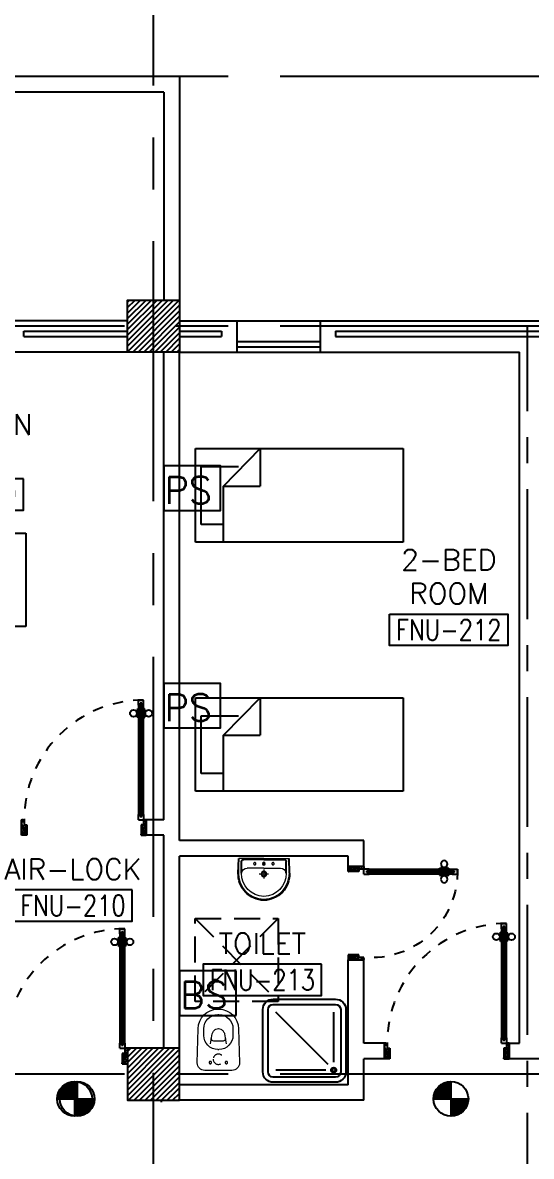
# Model space of a CAD drawing. Extents: x 88808.2 to 88899.2, y 39921.6 to 40001.1.
# Drawn here: x 88877.51 to 88882.41, y 39979.31 to 39990.22 of the extents above; entities that cross this region are included whole.
import ezdxf
from ezdxf.enums import TextEntityAlignment as Align

# ---------------------------------------------------------------- set-up
doc = ezdxf.new("R2010")
doc.units = 0
doc.header["$MEASUREMENT"] = 0
for name, pattern in [('CENTER', [2, 1.25, -0.25, 0.25, -0.25]), ('CENTERX2', [4, 2.5, -0.5, 0.5, -0.5]), ('DASHED', [0.75, 0.5, -0.25]), ('HIDDEN', [0.375, 0.25, -0.125]), ('HIDDEN2', [0.1875, 0.125, -0.0625])]:
    doc.linetypes.add(name, pattern=pattern)
doc.layers.get('0').update_dxf_attribs({"color": 11, "linetype": 'CONTINUOUS'})
for name, color, linetype in [('AXES', 11, 'CENTERX2'), ('AXES1', 11, 'CENTER'), ('COL', 11, 'CONTINUOUS'), ('DOOR', 11, 'CONTINUOUS'), ('E-SYSTEM', 4, 'CONTINUOUS'), ('FIX', 11, 'CONTINUOUS'), ('FUR', 11, 'CONTINUOUS'), ('HAT', 11, 'CONTINUOUS'), ('INSUL', 11, 'CONTINUOUS'), ('PROJ-L', 11, 'CONTINUOUS'), ('RM-BOX', 11, 'CONTINUOUS'), ('RM-NAME', 11, 'CONTINUOUS'), ('RM-NO', 11, 'CONTINUOUS'), ('SHAFT', 11, 'CONTINUOUS'), ('WALL', 11, 'CONTINUOUS'), ('WIN', 11, 'CONTINUOUS')]:
    doc.layers.add(name, color=color, linetype=linetype)
doc.styles.add('ROMANS', font='ROMANS.shx', dxfattribs={"width": 0.6})

# ---------------------------------------------------------------- blocks, each defined once
blk = doc.blocks.new('WC1')
at = {"layer": 'FIX', "lineweight": 20}
for p, q in [((-210.0000000029686, 203.8204326368286), (-537.9999999286665, 193.8204326393316)), ((-474.9999999413558, 140.8204326525447), (-537.9999999286665, 140.8204326525447)), ((-726.9999998800631, 4.820432680658996), (-726.9999998800631, -4.817951825360069)), ((-673.9999998932763, 4.820432681706734), (-673.9999998932763, -4.817951825360069)), ((-533.6865895071242, 24.24526864886866), (-539.5413532511157, 0.001240431301994249)), ((-539.5413532511157, 0.001240431301994249), (-533.6865895071242, -24.24278778629377)), ((-394.8190632529149, 75.68691823486006), (-490.3663137184049, 60.12952448159922)), ((-338.999999976746, 4.820432680950034), (-338.999999976746, -4.817951826087665)), ((-490.3663137184049, -60.12704361174838), (-394.8190632529149, -75.6844373869535)), ((-537.9999999286665, -140.8179517899407), (-474.9999999413558, -140.8179517899407)), ((-537.9999999286665, -193.8179517767567), (-210.0000000029395, -203.8179517742537))]:
    blk.add_line(p, q, dxfattribs=at)
at = {"layer": 'FIX', "linetype": 'Continuous', "lineweight": 20}
blk.add_line((-420.1086438769998, -47.34975640615448), (-420.4314501879271, 44.6286713128502), dxfattribs=at)
at = {"layer": 'FIX', "lineweight": 20}
blk.add_lwpolyline([(-213.1572988978296, -203.8179517742828), (-210.0000000035507, -203.8179517742828, 0.4142135623730988), (-137.0000000270957, -130.8179517899407), (-137.0000000270957, 0.001240427664015442), (-137.0000000270957, 130.8204326531268, 0.4142135623731024), (-210.0000000068976, 203.8204326368286)], format="xyb", dxfattribs=at)
at = {"layer": 'FIX', "linetype": 'HIDDEN2', "lineweight": 20, "ltscale": 0.3}
blk.add_circle((-245, 0), 49.81065704648448, dxfattribs=at)
at = {"layer": 'FIX', "linetype": 'HIDDEN', "lineweight": 20, "ltscale": 0.05}
for centre in [(-213.1572988978296, 77.50124041197705), (-213.1572988978296, -77.49875954940217)]:
    blk.add_circle(centre, 11.63803426258817, dxfattribs=at)
at = {"layer": 'FIX', "lineweight": 20}
for centre, radius, start, end in [((-537.9999999250576, 4.820432684326079), 188.9999999550255, 90.00000000166753, 180.0000000016675), ((-537.9999999255524, 4.820432684820844), 135.999999967722, 90.00000000166753, 180.0000000016675), ((-474.999999944499, 4.820432684820844), 135.999999967722, 359.9999999983325, 89.99999999833247), ((-473.0448338629503, -6.857746605353896), 68.15291692588886, 128.9241670934087, 152.846818088903), ((-464.3609761304397, -17.61048578153714), 81.97430560104621, 108.4959527768842, 128.924167104086), ((-537.9999999286665, -4.817951825360069), 188.9999999513875, 180, 270), ((-537.9999999286665, -4.817951825360069), 135.9999999645952, 180, 270), ((-473.0448338628339, 6.860227468045196), 68.15291692606822, 207.1531819110969, 231.0758329065913), ((-464.3609761507541, 17.61296664757538), 81.97430559098913, 231.0758329089363, 251.504047235508), ((-474.9999999413558, -4.817951825360069), 135.9999999645952, 270, 0)]:
    blk.add_arc(centre, radius, start, end, dxfattribs=at)
at = {"layer": 'FIX', "linetype": 'Continuous', "lineweight": 20}
for centre, start, end in [((-442.6786698182405, 45.53535193303833), 357.6662144383911, 91.61214824291638), ((-442.3558635072841, -45.58543171666679), 268.3878517570836, 2.333785561608914)]:
    blk.add_arc(centre, 22.26568775101992, start, end, dxfattribs=at)
blk = doc.blocks.new('SHR1')
at = {"layer": 'FIX'}
for p, q in [((-195.7106781186449, 195.7106781186521), (-700, 700)), ((-142.6776695296576, 217.6776695296649), (-142.6776695296576, 700)), ((-217.6776695296576, 142.6776695296649), (-700, 142.6776695296649))]:
    blk.add_line(p, q, dxfattribs=at)
for points in [[(-825, 125), (-825, 725, -0.4142135623730951), (-725, 825), (-125, 825, -0.4142135623730951), (-25, 725), (-25, 125, -0.4142135623730951), (-125, 25), (-725, 25, -0.4142135623730951)], [(-775, 125), (-775, 725, -0.414213562373095), (-725, 775), (-125, 775, -0.414213562373095), (-75, 725), (-75, 125, -0.414213562373095), (-125, 75), (-725, 75, -0.414213562373095)]]:
    blk.add_lwpolyline(points, format="xyb", close=True, dxfattribs=at)
for radius in [25, 15]:
    blk.add_circle((-142.6776695296576, 142.6776695296649), radius, dxfattribs=at)
blk = doc.blocks.new('LAV1')
at = {"layer": 'FIX', "linetype": 'DASHED', "lineweight": 20, "ltscale": 0.05}
for p, q in [((-0.4694115376332775, 170.0000000142027), (-0.4694115376332775, 269.9999999857973)), ((-0.4694115376332775, 170.0000000142027), (-0.4694115376332775, 269.9999999857973)), ((49.53058844816405, 220), (-50.46941152343061, 220))]:
    blk.add_line(p, q, dxfattribs=at)
at = {"layer": 'FIX', "linetype": 'ByBlock', "ltscale": 0.3}
for p, q in [((-280, 209.9999999994616), (-275, 49.99999999994179)), ((-245, 210.0000000001601), (-245.0071684214636, 84.99999999749707)), ((245, 210.0000000001601), (245.0071684214636, 84.99999999749707)), ((280, 209.9999999994616), (275, 49.99999999994179)), ((0, 59.99999999755528), (-220.159092843387, 59.99999999752617)), ((0, 59.99999999755528), (220.159092843387, 59.99999999752617))]:
    blk.add_line(p, q, dxfattribs=at)
at = {"layer": 'FIX', "linetype": 'Continuous', "lineweight": 20}
for p, q in [((-274.9999999999418, 209.9999999999418), (-275, 49.99999999994179)), ((0, 155), (-181.4175303101365, 155)), ((0, 155), (181.4175303101365, 155)), ((274.9999999999418, 209.9999999999418), (275, 49.99999999994179)), ((0, 50), (-275, 49.99999999994179)), ((0, 50.00000000005821), (-252.4649419615453, 50.00000000005821)), ((0, 50), (275, 49.99999999994179)), ((0, 50.00000000005821), (252.4649419615453, 50.00000000005821))]:
    blk.add_line(p, q, dxfattribs=at)
at = {"layer": 'FIX', "lineweight": 20}
for p, q in [((15.61226091068238, 107.4999999987776), (-15.48742383631179, 107.4999999987776)), ((2.491287887096405e-08, 91.9501576180046), (2.491287887096405e-08, 123.0498423795507))]:
    blk.add_line(p, q, dxfattribs=at)
for centre, radius in [((-0.4694115376332775, 220), 29.5), ((-0.4694115376332775, 220), 22.5), ((2.491287887096405e-08, 107.4999999987776), 15.54984237273808)]:
    blk.add_circle(centre, radius, dxfattribs=at)
at = {"layer": 'FIX', "linetype": 'HIDDEN', "lineweight": 20, "ltscale": 0.05}
for centre in [(-99.99999997508712, 107.4999999987776), (99.99999997508712, 107.4999999987776)]:
    blk.add_circle(centre, 12.43987389819046, dxfattribs=at)
at = {"layer": 'FIX', "linetype": 'ByBlock', "ltscale": 0.3}
for centre, radius, start, end in [((6.861270151246572, 220.0495655717823), 287.0372485949996, 91.37764975247644, 182.006413439361), ((-6.861270151246572, 220.0495655717823), 287.0372485949996, 357.993586560639, 88.62235024752358), ((-220.1367860755417, 84.87070840633532), 24.8707184123799, 179.7021438729012, 269.9486109004399), ((220.1367860755417, 84.87070840633532), 24.8707184123799, 270.0513890995601, 0.2978561270987753)]:
    blk.add_arc(centre, radius, start, end, dxfattribs=at)
at = {"layer": 'FIX', "linetype": 'Continuous', "lineweight": 20}
for centre, radius, start, end in [((8.362960975442547, 216.6826060375752), 283.4417486471838, 91.69879626983797, 181.3509675422777), ((-8.362960975442547, 216.6826060375752), 283.4417486471838, 358.6490324577223, 88.30120373016202), ((7.639794464339502, 212.4520616861846), 252.6502458993284, 91.73280937402431, 180.4884212311979), ((-7.639794464339502, 212.4520616861846), 252.6502458993284, 359.5115787688021, 88.26719062597567), ((-179.1751118609682, 221.8444314090302), 66.882033842421, 190.2005602816864, 268.0786290524953), ((179.1751118609682, 221.8444314090302), 66.882033842421, 271.9213709475048, 349.7994397183136)]:
    blk.add_arc(centre, radius, start, end, dxfattribs=at)
blk = doc.blocks.new('RM1')
at = {"layer": 'RM-BOX'}
blk.add_lwpolyline([(569.8908462408872, -200), (-569.890846240829, -200), (-569.8908462407999, -500), (569.8908462407999, -500)], close=True, dxfattribs=at)
at = {"layer": 'RM-NAME', "style": 'ROMANS'}
for tag, p in [('ROOMNAME1', (-5.820766091346741e-11, 323.8095238095266)), ('ROOMNAME2', (0, 0))]:
    blk.add_attdef(tag, text='', height=200, dxfattribs=at).set_placement(p, align=Align.MIDDLE)
at = {"layer": 'RM-NO', "style": 'ROMANS', "width": 0.8}
blk.add_attdef('ROOMNO', text='', height=200, dxfattribs=at).set_placement((0, -350), align=Align.MIDDLE)
blk = doc.blocks.new('AH20A')
at = {"layer": 'FUR'}
for p, q in [((0, 0.5), (0, -0.5)), ((1, 0.5), (0, 0.5)), ((0.1358132048044354, 0.5), (0.1358132048044354, -0.09873155399691314)), ((1, -0.5), (1, 0.5)), ((0.1358132048044354, 0.3112226375378668), (0.02772451273631305, 0.3112226375378668)), ((0.02772451273631305, 0.3112226375378668), (0.02772451273631305, -0.3087128986371681)), ((0.1358132048044354, -0.09873155399691314), (0.312524700537324, -0.5)), ((0.1358132048044354, -0.09873155399691314), (0.312524700537324, -0.09873155399691314)), ((0.312524700537324, -0.5), (0.312524700537324, -0.09873155399691314)), ((0.02772451273631305, -0.3087128986371681), (0.2075707670301199, -0.3087128986371681)), ((0, -0.5), (1, -0.5))]:
    blk.add_line(p, q, dxfattribs=at)
blk = doc.blocks.new('DOOR100')
at = {"layer": 'DOOR', "color": 0, "linetype": 'ByBlock'}
for p, q in [((-92.25026414151216, 1206.128900543532), (-92.25026414151216, 1141.328900543544)), ((-83.25026414151216, 1206.128900543532), (-92.25026414151216, 1206.128900543532)), ((-83.25026414151216, 1128.728900543538), (-83.25026414151216, 1218.728900543538)), ((-76.05026414147142, 1218.728900543538), (-83.25026414151216, 1218.728900543538)), ((-83.25026414151216, 1206.128900543532), (-83.25026414151216, 1141.328900543544)), ((-76.05026414147142, 1251.086443322136), (-76.05026414094755, 1301.086443322165)), ((-76.05026414145686, 1301.086443322136), (-26.05026414145686, 1301.086443322136)), ((-26.05026414145686, 1301.086443322136), (-76.05026414145686, 1301.086443322136)), ((-59.05026414145686, 1251.086443322136), (-76.05026414147142, 1251.086443322136)), ((-59.05026414145686, 1251.086443322136), (-59.05026414145686, 1271.086443322136)), ((-43.05026414145686, 1271.086443322136), (-59.05026414145686, 1271.086443322136)), ((-43.05026414144231, 1251.086443322136), (-43.05026414144231, 1271.086443322136)), ((-26.05026414147142, 1251.086443322136), (-43.05026414144231, 1251.086443322136)), ((-26.05026414147142, 1251.086443322136), (-26.05026414145686, 1301.086443322136)), ((-26.05026414145686, 1218.728900543538), (-18.85026414141612, 1218.728900543538)), ((-18.85026414141612, 1128.728900543538), (-18.85026414141612, 1218.728900543538)), ((-18.85026414141612, 1206.128900543532), (-18.85026414141612, 1141.328900543544)), ((-18.85026414141612, 1206.128900543532), (-9.850264141416119, 1206.128900543532)), ((-9.850264141416119, 1206.128900543532), (-9.850264141416119, 1141.328900543544)), ((-83.25026414151216, 1141.328900543544), (-92.25026414151216, 1141.328900543544)), ((-76.05026414147142, 1128.728900543538), (-83.25026414151216, 1128.728900543538)), ((-26.05026414145686, 1128.728900543538), (-18.85026414141612, 1128.728900543538)), ((-18.85026414141612, 1141.328900543544), (-9.850264141416119, 1141.328900543544)), ((-1201.050264141173, 0), (-1201.050264141173, 150)), ((-1201.050264141173, 150), (-1176.050264141173, 150)), ((-1201.050264141173, 150), (-1201.050264141173, 0)), ((-1176.050264141173, 150), (-1176.050264141173, 100)), ((-76.0502641411731, 200), (-59.0502641411731, 200)), ((-76.0502641411731, 150), (-76.0502641411731, 200)), ((-76.0502641411731, 150), (-26.0502641411731, 150)), ((-59.0502641411731, 200), (-59.0502641411731, 180)), ((-59.0502641411731, 180), (-43.0502641411731, 180)), ((-43.0502641411731, 200), (-26.0502641411731, 200)), ((-43.0502641411731, 180), (-43.0502641411731, 200)), ((-26.0502641411731, 200), (-26.0502641411731, 150)), ((-1.050264141173102, 150), (-26.0502641411731, 150)), ((-26.0502641411731, 150), (-26.0502641411731, 100)), ((-1.050264141173102, 150), (-1.050264141173102, 0)), ((-1151.050264141173, 0), (-1201.050264141173, 0)), ((-1176.050264141173, 100), (-1151.050264141173, 100)), ((-1151.050264141173, 100), (-1151.050264141173, 0)), ((-51.0502641411731, 100), (-51.0502641411731, 0)), ((-26.0502641411731, 100), (-51.0502641411731, 100)), ((-51.0502641411731, 0), (-1.050264141173102, 0))]:
    blk.add_line(p, q, dxfattribs=at)
at = {"layer": 'DOOR', "linetype": 'ByBlock'}
for p, q in [((-76.05026414147142, 1251.086443322136), (-76.0502641411731, 200)), ((-59.0502641411731, 200), (-59.05026414145686, 1251.086443322136)), ((-43.0502641411731, 200), (-43.05026414144231, 1251.086443322136)), ((-26.0502641411731, 200), (-26.05026414147142, 1251.086443322136))]:
    blk.add_line(p, q, dxfattribs=at)
at = {"layer": 'DOOR', "color": 9, "linetype": 'ByBlock'}
for p, q in [((-1151.050264141173, 0), (-1201.050264141173, 113.7099299924448)), ((-51.0502641411731, 0), (-1.050264141173102, 113.7099299924448)), ((-1151.050264141173, 0), (-1201.050264141173, 40.1457343158545)), ((-1151.050264141173, 0), (-1164.407550184667, 100)), ((-51.0502641411731, 0), (-37.69297809767886, 100)), ((-51.0502641411731, 0), (-1.050264141173102, 40.1457343158545))]:
    blk.add_line(p, q, dxfattribs=at)
at = {"layer": 'DOOR', "color": 0, "linetype": 'ByBlock'}
for centre in [(-124.5812083564306, 1173.728900543538), (22.48068007354595, 1173.728900543538)]:
    blk.add_circle(centre, 32.39999999998526, dxfattribs=at)
at = {"layer": 'DOOR', "linetype": 'HIDDEN', "ltscale": 0.5}
blk.add_arc((-26.83337057878089, 151.8682979160003), 1149.218412220441, 89.96095720661235, 180.0931464649618, dxfattribs=at)
at = {"layer": 'DOOR', "color": 9, "linetype": 'ByBlock'}
for centre, radius, start, end in [((-1151.050264141159, 0), 154.4019578127773, 103.7142292225058, 108.8947114506697), ((-1151.050264141159, 0), 134.4019578127773, 100.7199763547379, 111.8401506071935), ((-51.05026414115855, 0), 134.4019578127773, 68.15984939280652, 79.2800236452621), ((-51.05026414115855, 0), 114.4019578127773, 64.08384188208258, 77.37742587111109), ((-51.05026414115855, 0), 154.4019578127773, 71.10528854933027, 76.28577077749422), ((-1151.050264141159, 0), 94.40195781277725, 90, 121.9818119669707), ((-1151.050264141159, 0), 74.40195781277725, 90, 132.223573583291), ((-1151.050264141159, 0), 54.40195781277725, 90, 156.7926171080343), ((-1151.050264141159, 0), 34.40195781277725, 90, 180), ((-1151.050264141159, 0), 14.40195781277725, 90, 180), ((-51.05026414115855, 0), 94.40195781277725, 58.01818803302934, 90), ((-51.05026414115855, 0), 74.40195781277725, 47.77642641670901, 90), ((-51.05026414115855, 0), 54.40195781277725, 23.20738289196568, 90), ((-51.05026414115855, 0), 34.40195781277725, 0, 90), ((-51.05026414115855, 0), 14.40195781277725, 0, 90)]:
    blk.add_arc(centre, radius, start, end, dxfattribs=at)
blk = doc.blocks.new('DOOR90')
at = {"layer": 'DOOR', "linetype": 'ByBlock'}
for p, q in [((0, 0), (-150, 0)), ((-200, -25), (-1000, -25)), ((-200, -42), (-1000, -41.9999999999709)), ((-200, -58), (-1000, -58)), ((-1000, -75), (-200, -75))]:
    blk.add_line(p, q, dxfattribs=at)
at = {"layer": 'DOOR', "color": 0, "linetype": 'ByBlock'}
for p, q in [((-150, 0), (-150, -25)), ((-150, 0), (0, 0)), ((0, -50), (0, 0)), ((-1050, -25), (-1050, -75)), ((-1050, -75), (-1050, -25)), ((-1000, -25), (-1050, -25)), ((-1000, -75), (-1050.000000000029, -74.99999999947613)), ((-1020, -42), (-1020, -58)), ((-1000, -41.9999999999709), (-1020, -41.9999999999709)), ((-1000, -58), (-1020, -58)), ((-1000, -25), (-1000, -41.9999999999709)), ((-1000, -58), (-1000, -75)), ((-967.6424572214019, -25), (-967.6424572214019, -17.79999999995925)), ((-877.6424572214019, -17.79999999995925), (-967.6424572214019, -17.79999999995925)), ((-967.6424572214019, -75), (-967.6424572214019, -82.20000000004075)), ((-877.6424572214019, -82.20000000004075), (-967.6424572214019, -82.20000000004075)), ((-955.042457221396, -17.79999999995925), (-955.042457221396, -8.799999999959255)), ((-955.042457221396, -8.799999999959255), (-890.2424572214077, -8.799999999959255)), ((-955.042457221396, -17.79999999995925), (-890.2424572214077, -17.79999999995925)), ((-955.042457221396, -82.20000000004075), (-955.042457221396, -91.20000000004075)), ((-955.042457221396, -82.20000000004075), (-890.2424572214077, -82.20000000004075)), ((-955.042457221396, -91.20000000004075), (-890.2424572214077, -91.20000000004075)), ((-890.2424572214077, -17.79999999995925), (-890.2424572214077, -8.799999999959255)), ((-890.2424572214077, -82.20000000004075), (-890.2424572214077, -91.20000000004075)), ((-877.6424572214019, -25), (-877.6424572214019, -17.79999999995925)), ((-877.6424572214019, -75), (-877.6424572214019, -82.20000000004075)), ((-200, -42), (-200, -25)), ((-200, -25), (-150, -25)), ((-180, -42), (-200, -42)), ((-200, -75), (-200, -58)), ((-200, -58), (-180, -58)), ((-150, -75), (-200, -75)), ((-180, -58), (-180, -42)), ((-150, -75), (-150, -25)), ((-150, -25), (-100, -25)), ((-100, -25), (-100, -50)), ((-100, -50), (0, -50)), ((-100, -850), (0, -850)), ((-100, -875), (-100, -850)), ((0, -850), (0, -900)), ((-150, -900), (-150, -875)), ((-150, -875), (-100, -875)), ((0, -900), (-150, -900)), ((-150, -900), (0, -900))]:
    blk.add_line(p, q, dxfattribs=at)
at = {"layer": 'DOOR', "color": 9, "linetype": 'ByBlock'}
for p, q in [((0, -50), (-113.7099299924448, 0)), ((0, -50), (-40.1457343158545, 0)), ((0, -50), (-100, -36.64271395650576)), ((0, -850), (-113.7099299924448, -900)), ((0, -850), (-100, -863.3572860434942)), ((0, -850), (-40.1457343158545, -900))]:
    blk.add_line(p, q, dxfattribs=at)
at = {"layer": 'DOOR', "color": 0, "linetype": 'ByBlock'}
for centre in [(-922.6424572214019, 23.53094421501737), (-922.6424572214019, -123.5309442149592)]:
    blk.add_circle(centre, 32.39999999998526, dxfattribs=at)
at = {"layer": 'DOOR', "color": 9, "linetype": 'ByBlock'}
for centre, radius, start, end in [((0, -50), 74.40195781277725, 137.776426416831, 180), ((0, -50), 54.40195781277725, 113.2073828919768, 180), ((0, -50), 154.4019578127773, 161.1052885492919, 166.2857707775487), ((0, -50), 134.4019578127773, 158.1598493930306, 169.2800236451594), ((0, -50), 114.4019578127773, 154.0838418820621, 167.3774258712913), ((0, -50), 94.40195781277725, 148.0181880330829, 180), ((0, -50), 34.40195781277725, 90, 180), ((0, -50), 14.40195781277725, 90, 180), ((0, -850), 94.40195781277725, 180, 211.9818119669171), ((0, -850), 74.40195781277725, 180, 222.223573583169), ((0, -850), 54.40195781277725, 180, 246.7926171080232), ((0, -850), 34.40195781277725, 180, 270), ((0, -850), 14.40195781277725, 180, 270), ((0, -850), 154.4019578127773, 193.7142292224513, 198.8947114507081), ((0, -850), 134.4019578127773, 190.7199763548406, 201.8401506069695)]:
    blk.add_arc(centre, radius, start, end, dxfattribs=at)
at = {"layer": 'DOOR', "linetype": 'HIDDEN', "ltscale": 0.5}
blk.add_arc((-222.2222222220007, -49.99999999976717), 828.155208510499, 178.2701163782035, 275.0030377050298, dxfattribs=at)
blk = doc.blocks.new('COL50')
at = {"layer": 'COL'}
blk.add_lwpolyline([(-249.9999999999709, 250), (-249.9999999999418, -250), (250, -250), (249.9999999999709, 250)], close=True, dxfattribs=at)
blk = doc.blocks.new('*X12')
at = {"color": 0}
for p, q in [((84179.22208648533, 169933.5969748839), (84635.35908541313, 170389.7339738117)), ((84179.22208648533, 169986.6299834729), (84582.32607682415, 170389.7339738117)), ((84179.22208648533, 170039.6629920618), (84529.29306823516, 170389.7339738117)), ((84179.22208648533, 170092.6960006508), (84476.26005964617, 170389.7339738117)), ((84179.22208648532, 170145.7290092398), (84423.22705105717, 170389.7339738117)), ((84179.22208648532, 170198.7620178288), (84370.19404246818, 170389.7339738117)), ((84179.22208648532, 170251.7950264178), (84317.1610338792, 170389.7339738117)), ((84179.22208648532, 170304.8280350068), (84264.1280252902, 170389.7339738117)), ((84179.22208648532, 170357.8610435958), (84211.0950167012, 170389.7339738117)), ((84188.39209400213, 169889.7339738117), (84679.22208648524, 170380.5639662948)), ((84241.42510259112, 169889.7339738117), (84679.22208648526, 170327.5309577058)), ((84294.45811118011, 169889.7339738117), (84679.22208648526, 170274.4979491168)), ((84347.4911197691, 169889.7339738117), (84679.22208648526, 170221.4649405278)), ((84400.5241283581, 169889.7339738117), (84679.22208648526, 170168.4319319389)), ((84453.55713694709, 169889.7339738117), (84679.22208648526, 170115.3989233499)), ((84506.59014553607, 169889.7339738117), (84679.22208648527, 170062.3659147609)), ((84559.62315412507, 169889.7339738117), (84679.22208648527, 170009.3329061719)), ((84612.65616271406, 169889.7339738117), (84679.22208648527, 169956.2998975829)), ((84665.68917130305, 169889.7339738117), (84679.22208648527, 169903.2668889939))]:
    blk.add_line(p, q, dxfattribs=at)
blk = doc.blocks.new('*X9')
at = {"color": 0}
for p, q in [((84179.22208648533, 177093.0531343977), (84675.90292589935, 177589.7339738117)), ((84179.22208648533, 177146.0861429867), (84622.86991731037, 177589.7339738117)), ((84179.22208648533, 177199.1191515756), (84569.83690872138, 177589.7339738117)), ((84179.22208648533, 177252.1521601646), (84516.80390013238, 177589.7339738117)), ((84179.22208648533, 177305.1851687536), (84463.77089154339, 177589.7339738117)), ((84179.22208648533, 177358.2181773426), (84410.7378829544, 177589.7339738117)), ((84179.22208648533, 177411.2511859316), (84357.70487436542, 177589.7339738117)), ((84179.22208648533, 177464.2841945206), (84304.67186577641, 177589.7339738117)), ((84179.22208648533, 177517.3172031096), (84251.63885718743, 177589.7339738117)), ((84179.22208648533, 177570.3502116986), (84198.60584859844, 177589.7339738117)), ((84228.93593448834, 177089.7339738117), (84679.22208648533, 177540.0201258087)), ((84281.96894307733, 177089.7339738117), (84679.22208648533, 177486.9871172197)), ((84335.00195166632, 177089.7339738117), (84679.22208648532, 177433.9541086307)), ((84388.03496025532, 177089.7339738117), (84679.22208648532, 177380.9211000417)), ((84441.0679688443, 177089.7339738117), (84679.2220864853, 177327.8880914527)), ((84494.10097743329, 177089.7339738117), (84679.2220864853, 177274.8550828637)), ((84547.13398602228, 177089.7339738117), (84679.22208648529, 177221.8220742747)), ((84600.16699461128, 177089.7339738117), (84679.22208648529, 177168.7890656857)), ((84653.20000320027, 177089.7339738117), (84679.22208648529, 177115.7560570967))]:
    blk.add_line(p, q, dxfattribs=at)

msp = doc.modelspace()

# ---------------------------------------------------------------- linework, layer by layer
at = {"layer": 'AXES'}
for p, q in [((88878.77025844975, 39921.61526879654), (88878.77025844975, 40000.42794392369)), ((88898.48940838902, 39989.69956244052), (88876.97025844976, 39989.69956244052)), ((88898.48940838902, 39987.29956244052), (88876.97025844976, 39987.29956244052)), ((88898.48940838902, 39980.09956244052), (88876.97025844976, 39980.09956244052))]:
    msp.add_line(p, q, dxfattribs=at)
at = {"layer": 'AXES1'}
msp.add_line((88882.37025844975, 39928.47956244052), (88882.37025844975, 39987.29956244052), dxfattribs=at)
at = {"layer": 'COL'}
msp.add_lwpolyline([(88878.52025844975, 39987.04956244052), (88878.52025844975, 39987.54956244052), (88879.02025844975, 39987.54956244052), (88879.02025844975, 39987.04956244052)], close=True, dxfattribs=at)
at = {"layer": 'E-SYSTEM', "color": 4}
for p, q in [((88879.56547552098, 39981.09552921043), (88879.02025844975, 39981.09552921043)), ((88879.02025844975, 39981.09552921043), (88879.02025844975, 39980.666910942)), ((88879.56547552098, 39980.666910942), (88879.56547552098, 39981.09552921043)), ((88879.02025844975, 39980.666910942), (88879.56547552098, 39980.666910942)), ((88877.97127918487, 39979.8634060995), (88877.87444291377, 39979.96024237059)), ((88877.9889568544, 39979.8634060995), (88877.88212749531, 39979.97023545858)), ((88878.00663452392, 39979.8634060995), (88877.890482463, 39979.97955816042)), ((88877.99459955806, 39979.86345888867), (88877.89776328696, 39979.96029515976)), ((88878.0107093679, 39979.87700892505), (88877.89949957043, 39979.98821872252)), ((88878.0122772276, 39979.86345888867), (88877.9054478685, 39979.97028824775)), ((88878.0107093679, 39979.89468659458), (88877.90918183993, 39979.99621412255)), ((88878.02995489712, 39979.86345888867), (88877.91380283618, 39979.97961094959)), ((88878.0107093679, 39979.91236426411), (88877.91954382435, 39980.00352980768)), ((88878.03402974109, 39979.87706171422), (88877.92281994362, 39979.98827151169)), ((88878.0107093679, 39979.93004193364), (88877.93061290597, 39980.01013839557)), ((88878.03402974109, 39979.89473938375), (88877.93250221312, 39979.99626691172)), ((88878.0107093679, 39979.94771960317), (88877.94243191654, 39980.01599705453)), ((88878.03402974109, 39979.91241705328), (88877.94286419754, 39980.00358259684)), ((88878.03402974109, 39979.93009472281), (88877.95393327916, 39980.01019118474)), ((88878.0107093679, 39979.9653972727), (88877.95506370964, 39980.02104293099)), ((88878.03402974109, 39979.94777239234), (88877.96575228973, 39980.0160498437)), ((88878.0107093679, 39979.98307494223), (88877.96859896605, 39980.02518534408)), ((88878.03402974109, 39979.96545006187), (88877.97838408282, 39980.02109572016)), ((88878.0107093679, 39980.00075261176), (88877.98316989694, 39980.02829208272)), ((88878.03402974109, 39979.9831277314), (88877.99191933924, 39980.02523813325)), ((88878.0107093679, 39980.01843028129), (88877.9989758386, 39980.0301638106)), ((88878.03402974109, 39980.00080540093), (88878.00649027014, 39980.02834487189)), ((88878.0107093679, 39980.03057610256), (88878.0107093679, 39979.69623609645)), ((88878.03402974109, 39980.01848307046), (88878.02229621178, 39980.03021659976)), ((88878.03402974109, 39980.03062889173), (88878.03402974109, 39979.69628888561)), ((88881.59459955806, 39979.86345888867), (88881.49776328696, 39979.96029515976)), ((88881.61227722758, 39979.86345888867), (88881.5054478685, 39979.97028824775)), ((88881.62995489711, 39979.86345888867), (88881.51380283618, 39979.97961094959)), ((88881.6340297411, 39979.87706171422), (88881.52281994361, 39979.98827151169)), ((88881.6340297411, 39979.89473938375), (88881.53250221313, 39979.99626691172)), ((88881.6340297411, 39979.91241705328), (88881.54286419753, 39980.00358259684)), ((88881.6340297411, 39979.93009472281), (88881.55393327917, 39980.01019118474)), ((88881.6340297411, 39979.94777239234), (88881.56575228974, 39980.0160498437)), ((88881.6340297411, 39979.96545006187), (88881.57838408282, 39980.02109572016)), ((88881.6340297411, 39979.9831277314), (88881.59191933925, 39980.02523813325)), ((88881.6340297411, 39980.00080540093), (88881.60649027013, 39980.02834487189)), ((88881.6340297411, 39980.01848307046), (88881.62229621178, 39980.03021659976)), ((88881.6340297411, 39980.03062889173), (88881.6340297411, 39979.69628888561)), ((88877.84353936484, 39979.8634060995), (88878.17787937095, 39979.8634060995)), ((88877.84753549816, 39979.8634060995), (88877.84358602547, 39979.86735557221)), ((88877.8652131677, 39979.8634060995), (88877.84479142883, 39979.88382783836)), ((88877.88289083722, 39979.8634060995), (88877.84735911118, 39979.89893782553)), ((88877.90056850675, 39979.8634060995), (88877.85104375274, 39979.9129308535)), ((88877.91824617628, 39979.8634060995), (88877.85568648332, 39979.92596579245)), ((88877.93592384581, 39979.8634060995), (88877.86117969776, 39979.93815024757)), ((88877.86685973803, 39979.86345888867), (88878.20119974414, 39979.86345888867)), ((88877.87085587136, 39979.86345888867), (88877.86690639865, 39979.86740836138)), ((88877.95360151534, 39979.8634060995), (88877.8674489542, 39979.94955866063)), ((88877.88853354088, 39979.86345888867), (88877.86811180202, 39979.88388062752)), ((88877.90621121041, 39979.86345888867), (88877.87067948437, 39979.8989906147)), ((88877.92388887994, 39979.86345888867), (88877.87436412594, 39979.91298364267)), ((88877.94156654947, 39979.86345888867), (88877.87900685651, 39979.92601858162)), ((88877.959244219, 39979.86345888867), (88877.88450007094, 39979.93820303673)), ((88877.97692188853, 39979.86345888867), (88877.8907693274, 39979.9496114498)), ((88878.12686142883, 39979.74317919461), (88878.0107093679, 39979.85933125552)), ((88878.13552199093, 39979.75219630203), (88878.02431219345, 39979.8634060995)), ((88878.15018180202, 39979.74323198378), (88878.03402974109, 39979.85938404469)), ((88878.14351739094, 39979.76187857154), (88878.04198986298, 39979.8634060995)), ((88878.15884236412, 39979.7522490912), (88878.04763256665, 39979.86345888867)), ((88878.15083307607, 39979.77224055594), (88878.0596675325, 39979.8634060995)), ((88878.16683776415, 39979.76193136071), (88878.06531023618, 39979.86345888867)), ((88878.15744166396, 39979.78330963758), (88878.07734520204, 39979.8634060995)), ((88878.17415344926, 39979.77229334511), (88878.08298790571, 39979.86345888867)), ((88878.16330032292, 39979.79512864815), (88878.09502287157, 39979.8634060995)), ((88878.18076203715, 39979.78336242674), (88878.10066557524, 39979.86345888867)), ((88878.16834619938, 39979.80776044125), (88878.1127005411, 39979.8634060995)), ((88878.18662069613, 39979.79518143732), (88878.11834324477, 39979.86345888867)), ((88878.17248861247, 39979.82129569766), (88878.13037821063, 39979.8634060995)), ((88878.19166657256, 39979.80781323041), (88878.1360209143, 39979.86345888867)), ((88878.17559535112, 39979.83586662854), (88878.14805588016, 39979.8634060995)), ((88878.19580898566, 39979.82134848682), (88878.15369858383, 39979.86345888867)), ((88878.17746707899, 39979.8516725702), (88878.16573354969, 39979.8634060995)), ((88878.19891572431, 39979.83591941771), (88878.17137625336, 39979.86345888867)), ((88878.2007874522, 39979.85172535937), (88878.18905392289, 39979.86345888867)), ((88881.46685973802, 39979.86345888867), (88881.80119974415, 39979.86345888867)), ((88881.47085587135, 39979.86345888867), (88881.46690639865, 39979.86740836138)), ((88881.48853354088, 39979.86345888867), (88881.46811180202, 39979.88388062752)), ((88881.5062112104, 39979.86345888867), (88881.47067948438, 39979.8989906147)), ((88881.52388887994, 39979.86345888867), (88881.47436412594, 39979.91298364267)), ((88881.54156654947, 39979.86345888867), (88881.47900685652, 39979.92601858162)), ((88881.559244219, 39979.86345888867), (88881.48450007095, 39979.93820303673)), ((88881.57692188853, 39979.86345888867), (88881.4907693274, 39979.9496114498)), ((88881.75018180202, 39979.74323198378), (88881.6340297411, 39979.85938404469)), ((88881.75884236411, 39979.7522490912), (88881.64763256664, 39979.86345888867)), ((88881.76683776414, 39979.76193136071), (88881.66531023617, 39979.86345888867)), ((88881.77415344925, 39979.77229334511), (88881.6829879057, 39979.86345888867)), ((88881.78076203716, 39979.78336242674), (88881.70066557523, 39979.86345888867)), ((88881.78662069612, 39979.79518143732), (88881.71834324476, 39979.86345888867)), ((88881.79166657256, 39979.80781323041), (88881.7360209143, 39979.86345888867)), ((88881.79580898567, 39979.82134848682), (88881.75369858382, 39979.86345888867)), ((88881.7989157243, 39979.83591941771), (88881.77137625335, 39979.86345888867)), ((88881.80078745219, 39979.85172535937), (88881.78905392288, 39979.86345888867)), ((88878.11753872698, 39979.73482422691), (88878.0107093679, 39979.84165358599)), ((88878.107545639, 39979.72713964538), (88878.0107093679, 39979.82397591646)), ((88878.09686192902, 39979.72014568581), (88878.0107093679, 39979.80629824693)), ((88878.08545351596, 39979.71387642937), (88878.0107093679, 39979.7886205774)), ((88878.07326906084, 39979.70838321493), (88878.0107093679, 39979.77094290787)), ((88878.06023412189, 39979.70374048435), (88878.0107093679, 39979.75326523835)), ((88878.14085910018, 39979.73487701608), (88878.03402974109, 39979.84170637516)), ((88878.13086601219, 39979.72719243455), (88878.03402974109, 39979.82402870563)), ((88878.12018230223, 39979.72019847498), (88878.03402974109, 39979.8063510361)), ((88878.10877388914, 39979.71392921854), (88878.03402974109, 39979.78867336657)), ((88878.09658943403, 39979.7084360041), (88878.03402974109, 39979.77099569704)), ((88878.0835544951, 39979.70379327352), (88878.03402974109, 39979.75331802751)), ((88881.74085910017, 39979.73487701608), (88881.6340297411, 39979.84170637516)), ((88881.73086601219, 39979.72719243455), (88881.6340297411, 39979.82402870563)), ((88881.72018230222, 39979.72019847498), (88881.6340297411, 39979.8063510361)), ((88881.70877388914, 39979.71392921854), (88881.6340297411, 39979.78867336657)), ((88881.69658943404, 39979.7084360041), (88881.6340297411, 39979.77099569704)), ((88881.68355449509, 39979.70379327352), (88881.6340297411, 39979.75331802751)), ((88878.04624109392, 39979.70005584279), (88878.0107093679, 39979.73558756882)), ((88878.03113110675, 39979.69748816043), (88878.0107093679, 39979.71790989929)), ((88878.01465884059, 39979.69628275708), (88878.0107093679, 39979.70023222976)), ((88878.06956146711, 39979.70010863196), (88878.03402974109, 39979.73564035798)), ((88878.05445147994, 39979.6975409496), (88878.03402974109, 39979.71796268845)), ((88878.03797921378, 39979.69633554624), (88878.03402974109, 39979.70028501892)), ((88881.66956146712, 39979.70010863196), (88881.6340297411, 39979.73564035798)), ((88881.65445147995, 39979.6975409496), (88881.6340297411, 39979.71796268845)), ((88881.63797921379, 39979.69633554624), (88881.6340297411, 39979.70028501892))]:
    msp.add_line(p, q, dxfattribs=at)
for points in [[(88878.86857882295, 39985.95339868608), (88878.86857882295, 39985.52478041765), (88879.41379589419, 39985.52478041765), (88879.41379589419, 39985.95339868608)], [(88878.86857882295, 39983.86086339184), (88878.86857882295, 39983.43224512341), (88879.41379589419, 39983.43224512341), (88879.41379589419, 39983.86086339184)]]:
    msp.add_lwpolyline(points, close=True, dxfattribs=at)
for centre in [(88878.0107093679, 39979.8634060995), (88878.03402974109, 39979.86345888867), (88881.6340297411, 39979.86345888867)]:
    msp.add_circle(centre, 0.1671700030578832, dxfattribs=at)
at = {"layer": 'INSUL'}
for p, q in [((88877.52025844975, 39987.24956244052), (88878.52025844976, 39987.24956244052)), ((88877.52025844975, 39987.19956244052), (88877.52025844975, 39987.24956244052)), ((88877.52025844975, 39987.19956244052), (88878.52025844976, 39987.19956244052)), ((88879.02358433456, 39987.24956244052), (88879.42358433455, 39987.24956244052)), ((88879.02358433456, 39987.19956244052), (88879.42358433455, 39987.19956244052)), ((88879.42358433455, 39987.24956244051), (88879.42358433455, 39987.19956244052)), ((88879.42358433455, 39987.24956244051), (88879.42358433455, 39987.19956244052)), ((88880.52358433456, 39987.24956244051), (88880.52358433456, 39987.19956244052)), ((88880.52358433456, 39987.24956244052), (88884.22025844976, 39987.24956244052)), ((88880.52358433456, 39987.19956244052), (88884.22025844976, 39987.19956244052))]:
    msp.add_line(p, q, dxfattribs=at)
at = {"layer": 'PROJ-L', "linetype": 'Continuous'}
for p, q in [((88879.02025844976, 39989.69956244052), (88874.92025844975, 39989.69956244052)), ((88879.02025844976, 39989.69956244052), (88874.92025844975, 39989.69956244052)), ((88879.02025844976, 39989.69956244052), (88879.02025844975, 39987.54956244052)), ((88879.02025844976, 39989.69956244052), (88879.02025844976, 39987.54956244052)), ((88878.87025844975, 39989.54956244052), (88875.07025844975, 39989.54956244052)), ((88878.87025844975, 39989.54956244052), (88875.07025844975, 39989.54956244052)), ((88878.87025844975, 39989.54956244052), (88878.87025844975, 39987.54956244052)), ((88878.87025844975, 39989.54956244052), (88878.87025844975, 39987.54956244052))]:
    msp.add_line(p, q, dxfattribs=at)
at = {"layer": 'SHAFT', "linetype": 'HIDDEN'}
for p, q in [((88879.97025844976, 39981.59956244052), (88879.17025844975, 39980.79956244052)), ((88879.17025844975, 39981.59956244052), (88879.97025844976, 39980.79956244052))]:
    msp.add_line(p, q, dxfattribs=at)
msp.add_lwpolyline([(88879.17025844974, 39981.59956244052), (88879.97025844974, 39981.59956244052), (88879.97025844974, 39980.79956244052), (88879.17025844974, 39980.79956244052)], close=True, dxfattribs=at)
at = {"layer": 'WALL'}
for p, q in [((88878.52358433456, 39987.34956244053), (88877.37358433455, 39987.34956244052)), ((88879.02358433456, 39987.34956244052), (88879.57358433455, 39987.34956244052)), ((88879.57358433455, 39987.34956244052), (88879.57358433455, 39987.04956244052)), ((88879.57358433455, 39987.34956244052), (88879.57358433455, 39987.04956244052)), ((88880.37358433455, 39987.34956244052), (88880.37358433455, 39987.04956244052)), ((88880.37358433455, 39987.34956244052), (88884.37025844975, 39987.34956244052)), ((88878.52358433456, 39987.04956244052), (88877.37358433455, 39987.04956244052)), ((88878.87025844975, 39982.54956244052), (88878.87025844975, 39987.04956244052)), ((88879.02025844975, 39982.34956244052), (88879.02025844975, 39987.04956244052)), ((88879.02358433456, 39987.04956244052), (88879.57358433455, 39987.04956244052)), ((88880.37358433455, 39987.04956244052), (88882.29525844975, 39987.04956244052)), ((88882.29525844975, 39980.39956244052), (88882.29525844975, 39987.04956244052)), ((88878.87025844975, 39980.34956244052), (88878.87025844975, 39982.39956244052)), ((88880.79525844975, 39982.09956244052), (88880.79525844975, 39982.34956244052)), ((88879.02025844975, 39980.34956244052), (88879.02025844975, 39982.19956244052)), ((88880.64525844975, 39982.09956244052), (88880.64525844975, 39982.19956244052)), ((88880.64525844975, 39979.99956244052), (88880.64525844975, 39981.19956244052)), ((88880.79525844975, 39980.39956244052), (88880.79525844975, 39981.19956244052)), ((88880.99525844975, 39980.39956244051), (88880.79525844975, 39980.39956244052)), ((88880.99525844975, 39980.24956244052), (88880.99525844975, 39980.39956244051)), ((88882.19525844975, 39980.24956244052), (88882.19525844975, 39980.39956244052)), ((88880.99525844975, 39980.24956244052), (88880.79525844975, 39980.24956244052)), ((88880.79525844975, 39979.84956244052), (88880.79525844975, 39980.24956244052)), ((88878.84525844976, 39979.83217470578), (88878.84525844976, 39979.84956244052)), ((88878.84525844976, 39979.83217470578), (88878.84525844976, 39979.84956244052)), ((88880.79525844975, 39979.84956244052), (88879.02025844975, 39979.84956244052))]:
    msp.add_line(p, q, dxfattribs=at)
at = {"layer": 'WALL', "linetype": 'ByBlock'}
for p, q in [((88878.69984507079, 39982.39956244052), (88878.69984507079, 39982.54956244052)), ((88878.87025844975, 39982.54956244052), (88878.69984507079, 39982.54956244052)), ((88878.69984507079, 39982.39956244052), (88878.69984507079, 39982.54956244052)), ((88878.87025844975, 39982.39956244052), (88878.69984507079, 39982.39956244052)), ((88880.23446203898, 39982.34956244052), (88879.02025844975, 39982.34956244052)), ((88880.79525844975, 39982.34956244052), (88879.02025844975, 39982.34956244052)), ((88880.23446203898, 39982.19956244052), (88879.02025844975, 39982.19956244052)), ((88880.64525844975, 39982.19956244052), (88879.02025844975, 39982.19956244052)), ((88880.79525844975, 39982.09956244052), (88880.64525844975, 39982.09956244052)), ((88880.79525844975, 39981.19956244052), (88880.64525844975, 39981.19956244052)), ((88882.19525844975, 39980.39956244052), (88882.29525844975, 39980.39956244052)), ((88882.54525844975, 39980.24956244052), (88882.19525844975, 39980.24956244052)), ((88880.64525844975, 39979.99956244052), (88879.02025844975, 39979.99956244052))]:
    msp.add_line(p, q, dxfattribs=at)
at = {"layer": 'WIN'}
for p, q in [((88879.57358433455, 39987.34956244052), (88880.23446203898, 39987.34956244052)), ((88879.57358433455, 39987.34956244052), (88880.37358433455, 39987.34956244052)), ((88879.57358433455, 39987.14956244051), (88880.23446203898, 39987.14956244051)), ((88879.57358433455, 39987.14956244051), (88880.37358433455, 39987.14956244051)), ((88879.57358433455, 39987.09956244052), (88880.23446203898, 39987.09956244052)), ((88879.57358433455, 39987.09956244052), (88880.37358433455, 39987.09956244052)), ((88879.57358433455, 39987.04956244052), (88880.23446203898, 39987.04956244052)), ((88879.57358433455, 39987.04956244052), (88880.37358433455, 39987.04956244052))]:
    msp.add_line(p, q, dxfattribs=at)

# ---------------------------------------------------------------- block references
at = {"layer": 'COL', "xscale": 0.001, "yscale": 0.001, "zscale": 0.001}
msp.add_blockref('COL50', (88878.77025844975, 39980.09956244052), dxfattribs=at)
at = {"layer": 'DOOR', "color": 0, "linetype": 'ByBlock', "yscale": 0.001, "zscale": 0.001}
for name, p, xscale in [('DOOR100', (88878.70089533493, 39982.39956244051), 0.001), ('DOOR90', (88880.64525844975, 39982.09956244052), -0.001), ('DOOR100', (88878.52025844975, 39980.19956244052), 0.001), ('DOOR100', (88882.19525844975, 39980.24956244052), 0.001)]:
    msp.add_blockref(name, p, dxfattribs=dict(at, xscale=xscale))
at = {"layer": 'FIX'}
for name, p, xscale, yscale, zscale, rotation in [('AH20A', (88879.17324155087, 39985.67151834288), -2, 0.8999999999999998, 2, 180), ('AH20A', (88875.54201358282, 39984.8571923359), -2, 0.8999999999999998, 2, 180), ('AH20A', (88879.17324155087, 39983.27270428788), -2, 0.8999999999999998, 2, 180), ('LAV1', (88879.83275844975, 39982.22056244052), -0.0008799999999973807, 0.0008800000000046567, 0.0008800000000000001, 180), ('WC1', (88879.39439325716, 39979.99956244052), -0.001, 0.001, 0.001, 90)]:
    msp.add_blockref(name, p, dxfattribs=dict(at, xscale=xscale, yscale=yscale, zscale=zscale, rotation=rotation))
at = {"layer": 'HAT', "xscale": 0.001, "yscale": 0.001, "zscale": 0.001}
for name in ['*X9', '*X12']:
    msp.add_blockref(name, (88794.34103636327, 39809.95982846671), dxfattribs=at)
at = {"layer": 'RM-NO', "xscale": 0.001, "yscale": 0.001, "zscale": 0.001}
for p, values in [((88876.94875312451, 39986.02883498287), {'ROOMNO': 'FNU-209', 'ROOMNAME2': 'ROOM', 'ROOMNAME1': 'ISOLATION'}), ((88877.9939058511, 39982.0733734318), {'ROOMNO': 'FNU-210', 'ROOMNAME2': 'AIR-LOCK'}), ((88879.81751934382, 39981.35786783068), {'ROOMNO': 'FNU-213', 'ROOMNAME2': 'TOILET'})]:
    msp.add_blockref('RM1', p, dxfattribs=at).add_auto_attribs(values)
at = {"layer": 'RM-NO'}
ref = msp.add_blockref('RM1', (88881.61269928151, 39984.72715928627), dxfattribs=dict(at, xscale=-0.001, yscale=0.001, zscale=0.001))
ref.add_attrib('ROOMNO', 'FNU-212', dxfattribs={"height": 0.2, "style": 'ROMANS', "width": 0.8}).set_placement((88881.61269928151, 39984.37715928628), align=Align.MIDDLE)
ref.add_attrib('ROOMNAME2', 'ROOM', dxfattribs={"layer": 'RM-NAME', "height": 0.2, "style": 'ROMANS'}).set_placement((88881.61269928151, 39984.72715928627), align=Align.MIDDLE)
ref.add_attrib('ROOMNAME1', '2-BED', dxfattribs={"layer": 'RM-NAME', "height": 0.2, "style": 'ROMANS'}).set_placement((88881.61269928151, 39985.05096881009), align=Align.MIDDLE)
at = {"layer": 'WALL', "xscale": 0.001, "yscale": 0.001, "zscale": 0.001}
msp.add_blockref('SHR1', (88880.64725844975, 39979.99756244052), dxfattribs=at)

# ---------------------------------------------------------------- texts
at = {"layer": 'E-SYSTEM', "color": 4, "style": 'ROMANS'}
for s, p in [('PS', (88878.87584903988, 39985.59016267316)), ('PS', (88878.87584903988, 39983.49762737889)), ('BS', (88879.02752866667, 39980.73229319748))]:
    msp.add_text(s, height=0.26, dxfattribs=at).set_placement(p)

doc.saveas('drawing.dxf')
